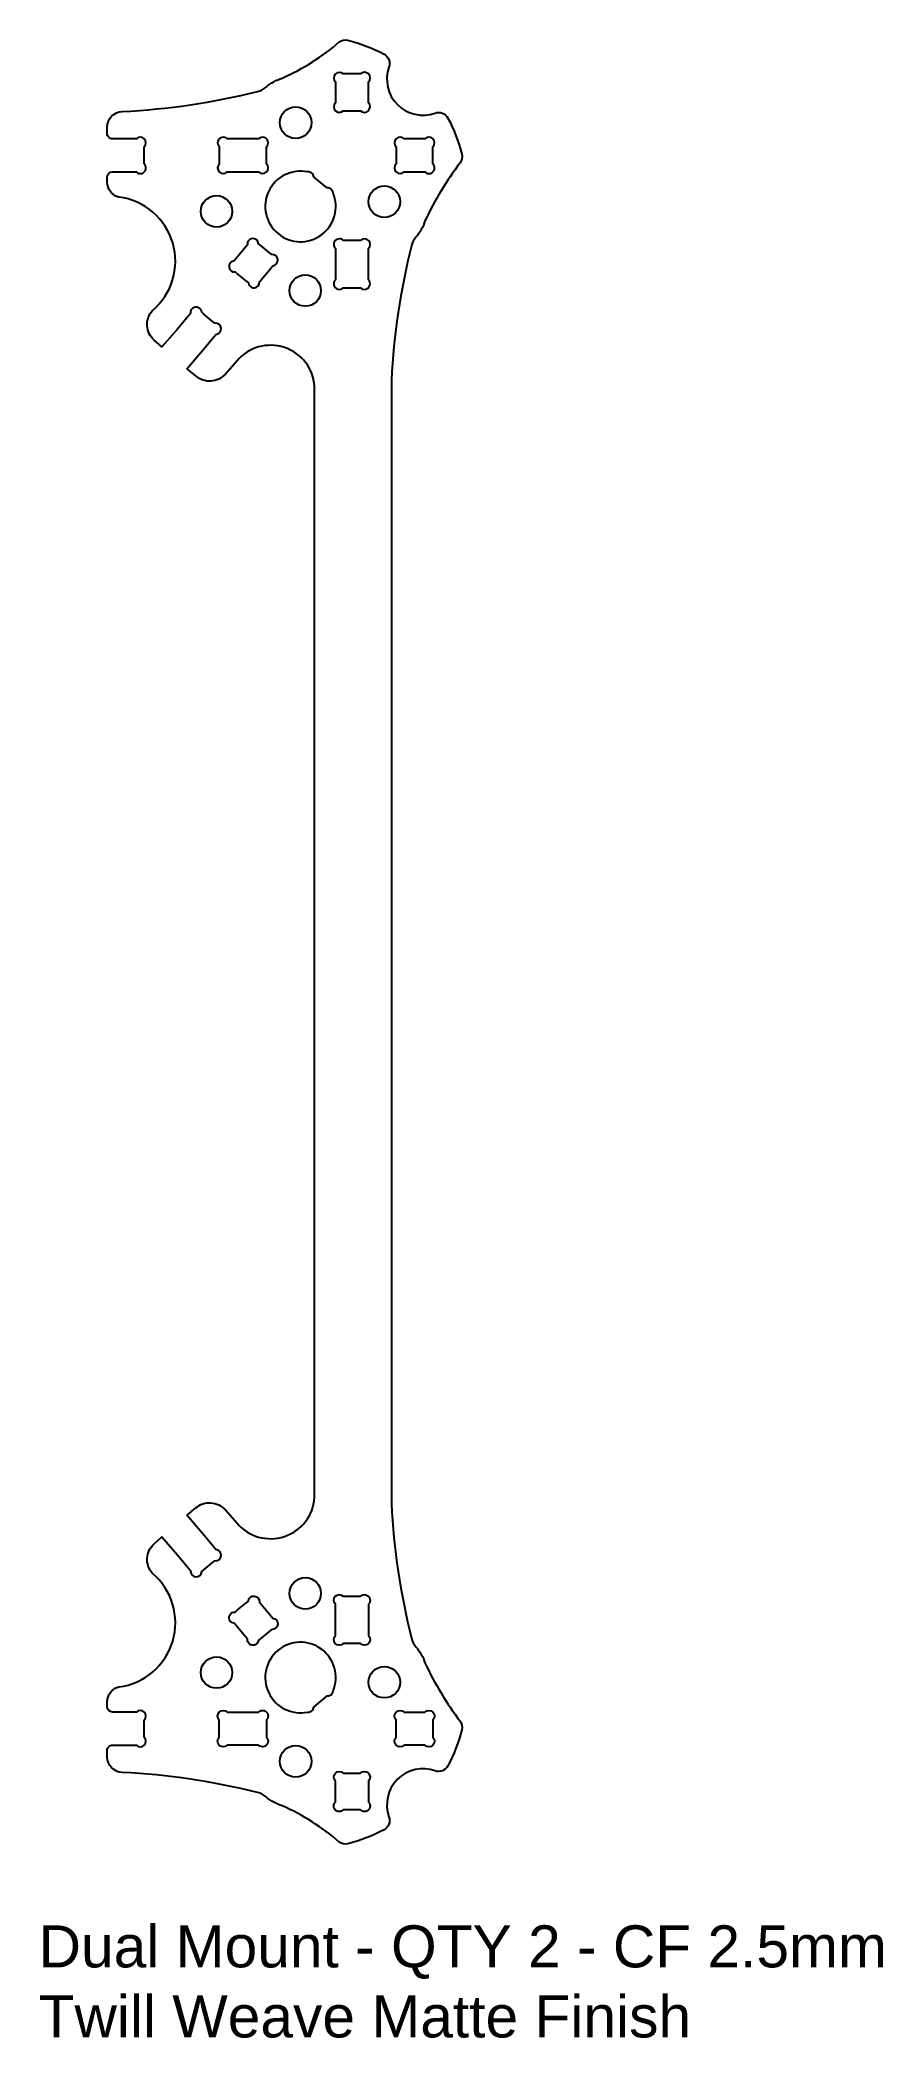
# Model space of a CAD drawing. Header units: inches. Extents: x -3 to 77, y -159 to 32.
import ezdxf

# ---------------------------------------------------------------- set-up
doc = ezdxf.new("R2010")
doc.units = ezdxf.units.IN
doc.header["$MEASUREMENT"] = 0
doc.layers.add('Dual Mount Nano Final 3.15 2.5mm thick', color=104, linetype='Continuous')
doc.styles.get("Standard").update_dxf_attribs({"font": 'arial.ttf'})

msp = doc.modelspace()

# ---------------------------------------------------------------- linework, layer by layer
at = {"layer": 'Dual Mount Nano Final 3.15 2.5mm thick'}
for points in [[(32.57, 11.95, 0.049349), (30.65, -0.88), (30.65, -38.18), (30.65, -70.45), (30.65, -107.75, 0.049349), (32.57, -120.58, 0.115287), (32.99, -121.39, -0.10021), (33.85, -122.93, 0.053083), (37.19, -128.46, -0.220263), (37.35, -129.28, -0.062487), (36.02, -132.73, -0.370887), (34.81, -133.2, 0.632184), (30.42, -137.58, -0.370887), (29.95, -138.8, -0.062487), (26.5, -140.13, -0.220263), (25.68, -139.97, 0.076467), (20.27, -136.53, -0.10021), (18.73, -135.68, 0.115287), (17.92, -135.26, 0.049564), (5.04, -133.35, -0.400043), (3.61, -131.86), (3.61, -131.57), (3.61, -131.25, -0.414456), (4.11, -130.75), (4.7, -130.75), (4.89, -130.75), (6.38, -130.75, 1), (7.14, -129.99), (7.14, -129.68), (7.14, -128.68), (7.14, -128.36, 1), (6.38, -127.6), (4.11, -127.6, -0.413972), (3.61, -127.1), (3.61, -127.1), (3.61, -126.61, -0.299276), (4.58, -125.24, -0.078712), (4.73, -125.21, 0.651408), (7.91, -114.4, -0.414214), (8.08, -111.58), (8.82, -110.94), (10.27, -112.61), (11.53, -114.14, 1), (12.6, -114.24), (12.84, -114.04), (13.61, -113.4), (13.86, -113.2, 1), (13.96, -112.13), (12.69, -110.6), (11.2, -108.87, -0.017381), (11.22, -108.85), (11.26, -108.82), (12.03, -108.18, -0.414214), (14.85, -108.36), (15.96, -109.61, 0.676672), (23.34, -107.18), (23.34, -70.45), (23.34, -38.18), (23.34, -1.45, 0.676672), (15.96, 0.98), (14.85, -0.27, -0.414214), (12.03, -0.45), (11.26, 0.19), (11.22, 0.22, -0.017381), (11.2, 0.24), (12.69, 1.97), (13.96, 3.5, 1), (13.86, 4.57), (13.61, 4.77), (12.84, 5.41), (12.6, 5.61, 1), (11.53, 5.51), (10.27, 3.98), (8.82, 2.31), (8.08, 2.95, -0.414214), (7.91, 5.77, 0.651408), (4.73, 16.58, -0.078712), (4.58, 16.61, -0.299276), (3.61, 17.98), (3.61, 18.47), (3.61, 18.47, -0.413972), (4.11, 18.97), (6.38, 18.97, 1), (7.14, 19.73), (7.14, 20.05), (7.14, 21.05), (7.14, 21.36, 1), (6.38, 22.12), (4.89, 22.12), (4.7, 22.12), (4.11, 22.12, -0.414456), (3.61, 22.62), (3.61, 22.94), (3.61, 23.23, -0.400043), (5.04, 24.72, 0.049564), (17.92, 26.63, 0.115287), (18.73, 27.05, -0.10021), (20.27, 27.9, 0.076467), (25.68, 31.34, -0.220263), (26.5, 31.5, -0.062487), (29.95, 30.17, -0.370887), (30.42, 28.95, 0.632184), (34.81, 24.57, -0.370887), (36.02, 24.1, -0.062487), (37.35, 20.65, -0.220263), (37.19, 19.83, 0.053083), (33.85, 14.3, -0.10021), (32.99, 12.76, 0.115287)], [(25.32, 25.54, 1), (26.07, 24.79), (26.39, 24.79), (27.39, 24.79), (27.71, 24.79, 1), (28.47, 25.54), (28.47, 27.53, 1), (27.71, 28.29), (27.39, 28.29), (26.39, 28.29), (26.07, 28.29, 1), (25.32, 27.53)], [(18.77, 21.05), (18.77, 21.36, 1), (18.01, 22.12), (16.52, 22.12), (15.03, 22.12, 1), (14.27, 21.36), (14.27, 21.05), (14.27, 20.05), (14.27, 19.73, 1), (15.03, 18.97), (18.01, 18.97, 1), (18.77, 19.73), (18.77, 20.05)], [(31.87, 22.12, 1), (31.11, 21.36), (31.11, 21.05), (31.11, 20.05), (31.11, 19.73, 1), (31.87, 18.97), (33.85, 18.97, 1), (34.61, 19.73), (34.61, 20.05), (34.61, 21.05), (34.61, 21.36, 1), (33.85, 22.12)], [(22.68, 18.97, 4.008405), (25.11, 16.96, 0.414214), (24.53, 17.44), (24.28, 17.65), (23.51, 18.28), (23.26, 18.49, 0.414214)], [(15.68, 10.51, 1), (15.78, 9.45), (16.02, 9.25), (16.79, 8.61), (17.04, 8.41, 1), (18.1, 8.51), (19.37, 10.04, 1), (19.27, 11.1), (19.03, 11.3), (18.26, 11.94), (18.01, 12.14, 1), (16.95, 12.04)], [(26.39, 12.45), (26.07, 12.45, 1), (25.32, 11.69), (25.32, 10.2), (25.32, 8.7, 1), (26.07, 7.95), (26.39, 7.95), (27.39, 7.95), (27.71, 7.95, 1), (28.47, 8.7), (28.47, 11.69, 1), (27.71, 12.45), (27.39, 12.45)], [(15.68, -119.14, -1), (15.78, -118.08), (16.02, -117.88), (16.79, -117.24), (17.04, -117.04, -1), (18.1, -117.14), (19.37, -118.67, -1), (19.27, -119.73), (19.03, -119.93), (18.26, -120.57), (18.01, -120.77, -1), (16.95, -120.67)], [(26.39, -121.08), (26.07, -121.08, -1), (25.32, -120.32), (25.32, -118.83), (25.32, -117.34, -1), (26.07, -116.58), (26.39, -116.58), (27.39, -116.58), (27.71, -116.58, -1), (28.47, -117.34), (28.47, -120.32, -1), (27.71, -121.08), (27.39, -121.08)], [(22.68, -127.6, 0.414214), (23.26, -127.12), (23.51, -126.91), (24.28, -126.28), (24.53, -126.07, 0.414214), (25.11, -125.59, 4.008405)], [(18.77, -129.68), (18.77, -129.99, -1), (18.01, -130.75), (16.52, -130.75), (15.03, -130.75, -1), (14.27, -129.99), (14.27, -129.68), (14.27, -128.68), (14.27, -128.36, -1), (15.03, -127.6), (18.01, -127.6, -1), (18.77, -128.36), (18.77, -128.68)], [(31.87, -130.75, -1), (31.11, -129.99), (31.11, -129.68), (31.11, -128.68), (31.11, -128.36, -1), (31.87, -127.6), (33.85, -127.6, -1), (34.61, -128.36), (34.61, -128.68), (34.61, -129.68), (34.61, -129.99, -1), (33.85, -130.75)], [(25.32, -134.17, -1), (26.07, -133.42), (26.39, -133.42), (27.39, -133.42), (27.71, -133.42, -1), (28.47, -134.17), (28.47, -136.16, -1), (27.71, -136.92), (27.39, -136.92), (26.39, -136.92), (26.07, -136.92, -1), (25.32, -136.16)]]:
    msp.add_lwpolyline(points, format="xyb", close=True, dxfattribs=at)
for centre in [(21.54, 23.66), (29.98, 16.13), (14.01, 15.21), (22.45, 7.68), (22.45, -116.31), (22.45, -116.31), (14.01, -123.84), (14.01, -123.84), (29.98, -124.76), (29.98, -124.76), (21.54, -132.29), (21.54, -132.29)]:
    msp.add_circle(centre, 1.5, dxfattribs=at)

# ---------------------------------------------------------------- texts
at = {"layer": 'Dual Mount Nano Final 3.15 2.5mm thick', "insert": (-2.92, -147.9), "char_height": 4, "attachment_point": 1}
msp.add_mtext_dynamic_manual_height_columns('Dual Mount - QTY 2 - CF 2.5mm Twill Weave Matte Finish', width=83.4908, gutter_width=1, heights=[17.6], dxfattribs=at)

doc.saveas('drawing.dxf')
